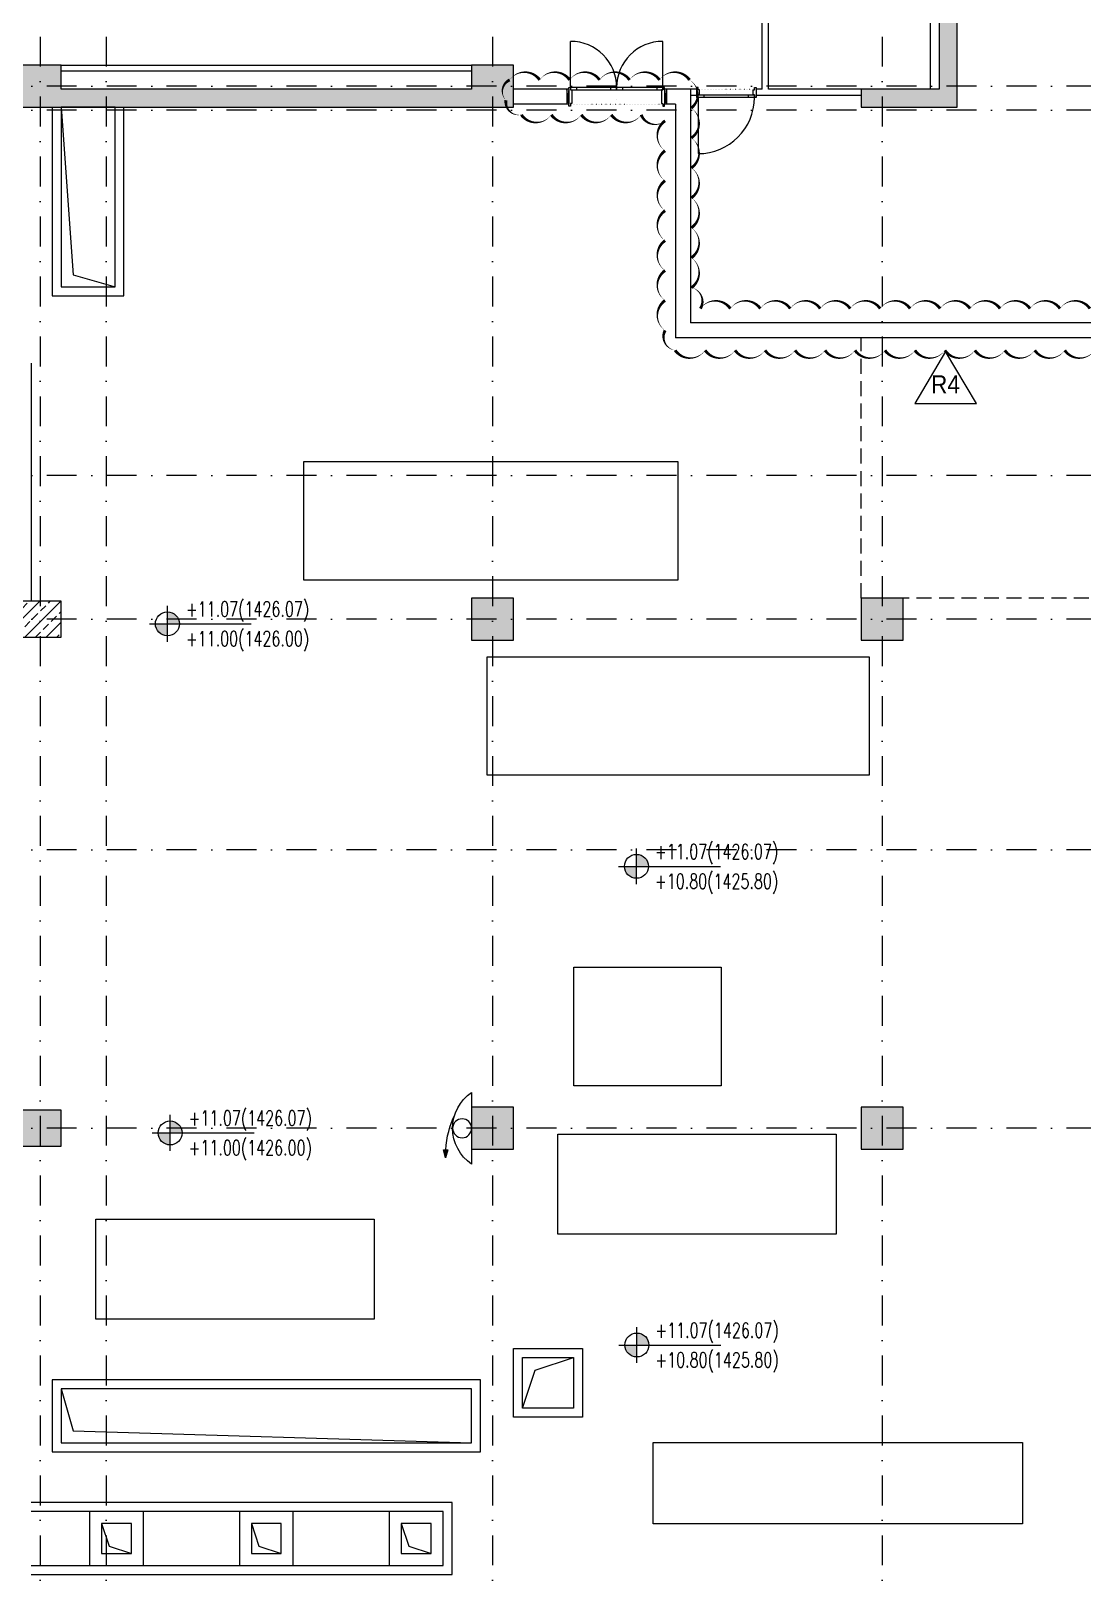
# Model space of a CAD drawing. Header units: millimetres. Extents: x -2755 to 27598, y -1135 to 13405.
# Drawn here: x 8205 to 9960, y 3533 to 6127 of the extents above; entities that cross this region are included whole.
import ezdxf
from ezdxf.enums import TextEntityAlignment as Align

# ---------------------------------------------------------------- set-up
doc = ezdxf.new("R2010")
doc.units = ezdxf.units.MM
doc.header["$LTSCALE"] = 100
for name, pattern in [('DASHDOT2', [0.5, 0.25, -0.125, 0, -0.125]), ('DOT', [0.25, 0, -0.25]), ('HIDDEN', [0.375, 0.25, -0.125])]:
    doc.linetypes.add(name, pattern=pattern)
doc.layers.add('AKS', color=7, linetype='DASHDOT2', transparency=0.8)
for name, color, linetype in [('DUVAR', 7, 'Continuous'), ('ELEKTRIK', 7, 'Continuous'), ('GOR', 7, 'Continuous'), ('KA-PEN-3 @ 1', 5, 'Continuous'), ('KA-PEN-8 @ 1', 5, 'Continuous'), ('KOLON', 7, 'Continuous'), ('KOR KASA', 1, 'Continuous'), ('KOT', 7, 'Continuous'), ('MEKANIK', 7, 'Continuous'), ('OLCU DIS', 7, 'Continuous'), ('TARAMA', 7, 'Continuous'), ('TEFRIS YANGIN', 7, 'Continuous')]:
    doc.layers.add(name, color=color, linetype=linetype)
doc.layers.add('REVIZYON_4', color=7, linetype='Continuous', true_color=0x1f38e0)
for name, color, linetype, lineweight in [('Y-DUVAR ALCIPAN', 94, 'Continuous', 20), ('Y-DUVAR BIMS', 14, 'Continuous', 25), ('Y-DUVAR GAZBETON', 161, 'Continuous', 20), ('Y-DUVAR GAZBETON-1', 30, 'Continuous', 20)]:
    doc.layers.add(name, color=color, linetype=linetype, lineweight=lineweight)
doc.styles.add('OLC-50', font='romans.shx', dxfattribs={"width": 0.5, "height": 0.15})
doc.styles.add('olcu', font='romans.shx', dxfattribs={"width": 0.5})
doc.styles.get("Standard").update_dxf_attribs({"font": 'arial.ttf'})
doc.dimstyles.new('1-200', dxfattribs={"dimtxt": 40, "dimasz": 2, "dimexe": 0, "dimexo": 0, "dimgap": 10, "dimtad": 1, "dimdec": 4, "dimrnd": 0.1, "dimzin": 9, "dimdsep": 46, "dimtxsty": 'olcu', "dimblk1": 'SOL', "dimblk2": 'SAG', "dimsah": 1, "dimcen": 0, "dimse1": 1, "dimse2": 1, "dimclre": 13, "dimadec": 0, "dimazin": 0, "dimtfac": 1, "dimtdec": 4, "dimtix": 1, "dimtmove": 2, "dimatfit": 2, "dimldrblk": 'SOL', "dimfxl": 0, "dimtolj": 1, "dimarcsym": 0})
pattern_1 = [(45, (83461.35, -12320), (-17.6776695, 17.6776695), []), (45, (83479.027, -12320), (-17.6776695, 17.6776695), [12.5, -6.25])]

# ---------------------------------------------------------------- blocks, each defined once
blk = doc.blocks.new('KOT-PL(TEMIZ&KABA)')
at = {"layer": 'KOT', "linetype": 'Continuous', "lineweight": -3}
h = blk.add_hatch(color=7, dxfattribs=at)
h.paths.add_polyline_path([(0, 0), (0.2, 0, 0.414214), (0, 0.2)])
h.paths.add_polyline_path([(0, 0), (-0.2, 0, 0.414214), (0, -0.2)])
at = {"layer": 'KOT', "color": 7, "lineweight": -3}
for p, q in [((0, -0.3), (0, 0.3)), ((-0.3, 0), (1.4, 0))]:
    blk.add_line(p, q, dxfattribs=at)
at = {"layer": 'KOT', "color": 7, "linetype": 'Continuous', "lineweight": -3}
blk.add_circle((0, 0), 0.2, dxfattribs=at)
at = {"layer": 'KOT', "color": 7, "linetype": 'Continuous', "lineweight": -3, "style": 'olcu', "width": 0.7}
for tag, p in [('KOTTEMIZ', (0.31, 0.122)), ('KOTKABA', (0.31, -0.373))]:
    blk.add_attdef(tag, p, '', height=0.25, dxfattribs=at)
blk = doc.blocks.new('TASIYICI SISTEM (2.KAT)')
at = {"layer": 'TARAMA'}
h = blk.add_hatch(dxfattribs=at)
h.set_pattern_fill('ANSI33', color=253, scale=100)
h.set_pattern_definition(pattern_1)
h.paths.add_polyline_path([(2445, -4415), (2345, -4415), (2345, -5710), (2375, -5710), (2375, -5565), (2645, -5565), (2645, -5245), (2615, -5245), (2615, -5535), (2375, -5535), (2375, -4445), (2445, -4445)])
h.paths.add_polyline_path([(2305, -8055), (2375, -8055), (2375, -7995), (2305, -7995)])
h.paths.add_polyline_path([(9750, -10610), (9820, -10610), (9820, -10540), (9750, -10540)])
h.paths.add_polyline_path([(8900, -10610), (8970, -10610), (8970, -10540), (8900, -10540)])
h.paths.add_polyline_path([(8050, -10610), (8120, -10610), (8120, -10540), (8050, -10540)])
h.paths.add_polyline_path([(13150, -8060), (13220, -8060), (13220, -7990), (13150, -7990)])
h.paths.add_polyline_path([(13150, -6360), (13220, -6360), (13220, -6290), (13150, -6290)])
h.paths.add_polyline_path([(13150, -7210), (13220, -7210), (13220, -7140), (13150, -7140)])
h.paths.add_polyline_path([(8865, -6320), (8970, -6320), (8970, -6290), (8865, -6290)])
h.paths.add_polyline_path([(8865, -6780), (8970, -6780), (8970, -6750), (8865, -6750)])
h.paths.add_polyline_path([(9367.5, -7360), (9367.5, -7390), (8900, -7390), (8900, -7360)])
h.paths.add_polyline_path([(9750, -9760), (9820, -9760), (9820, -9690), (9750, -9690)])
h.paths.add_polyline_path([(8900, -9760), (8970, -9760), (8970, -9690), (8900, -9690)])
h.paths.add_polyline_path([(8050, -9760), (8120, -9760), (8120, -9690), (8050, -9690)])
h.paths.add_polyline_path([(9750, -7210), (9820, -7210), (9820, -7080), (9750, -7080)])
h.paths.add_polyline_path([(5260, -8060), (5330, -8060), (5330, -7990), (5260, -7990)])
h.paths.add_polyline_path([(6110, -8060), (6180, -8060), (6180, -7990), (6110, -7990)])
h.paths.add_polyline_path([(12300, -8060), (12370, -8060), (12370, -7990), (12300, -7990)])
h.paths.add_polyline_path([(11450, -8060), (11520, -8060), (11520, -7990), (11450, -7990)])
h.paths.add_polyline_path([(4335, -7205), (4405, -7205), (4405, -7145), (4335, -7145)])
h.paths.add_polyline_path([(9367.5, -7120), (9027.5, -7120), (9027.5, -7090), (9367.5, -7090)])
h.paths.add_polyline_path([(2880, -10170), (2335, -10170), (2335, -9740), (2880, -9740), (2880, -9710), (2305, -9710), (2305, -10200), (2880, -10200)])
h.paths.add_polyline_path([(3595, -10055), (3595, -10200), (3780, -10200), (3780, -10170), (3625, -10170), (3625, -10055)])
h.paths.add_polyline_path([(6960, -7210), (7030, -7210), (7030, -7080), (6960, -7080)])
h.paths.add_polyline_path([(9750, -8910), (9820, -8910), (9820, -8840), (9750, -8840)])
h.paths.add_polyline_path([(8900, -8910), (8970, -8910), (8970, -8840), (8900, -8840)])
h.paths.add_polyline_path([(8050, -8910), (8120, -8910), (8120, -8840), (8050, -8840)])
h.paths.add_polyline_path([(12300, -6360), (12370, -6360), (12370, -6290), (12300, -6290)])
h.paths.add_polyline_path([(12300, -7210), (12370, -7210), (12370, -7140), (12300, -7140)])
h.paths.add_polyline_path([(11450, -6360), (11520, -6360), (11520, -6290), (11450, -6290)])
h.paths.add_polyline_path([(11450, -7210), (11520, -7210), (11520, -7140), (11450, -7140)])
h.paths.add_polyline_path([(10600, -6360), (10670, -6360), (10670, -6290), (10600, -6290)])
h.paths.add_polyline_path([(10600, -7210), (10670, -7210), (10670, -7140), (10600, -7140)])
h.paths.add_polyline_path([(10600, -8060), (10670, -8060), (10670, -7990), (10600, -7990)])
h.paths.add_polyline_path([(3060, -8840), (3130, -8840), (3130, -8910), (3060, -8910)])
h.paths.add_polyline_path([(2305, -8905), (2375, -8905), (2375, -8845), (2305, -8845)])
h.paths.add_polyline_path([(2995, -5525), (3245, -5525), (3245, -5565), (2995, -5565)])
h.paths.add_polyline_path([(4355, -10200), (4405, -10200), (4405, -10130), (4355, -10130)])
h.paths.add_polyline_path([(9750, -6360), (9820, -6360), (9820, -6290), (9750, -6290)])
h.paths.add_polyline_path([(9750, -8060), (9820, -8060), (9820, -7990), (9750, -7990)])
h.paths.add_polyline_path([(8900, -8060), (8970, -8060), (8970, -7990), (8900, -7990)])
h.paths.add_polyline_path([(8050, -8060), (8120, -8060), (8120, -7990), (8050, -7990)])
h.paths.add_polyline_path([(6960, -8060), (7030, -8060), (7030, -7990), (6960, -7990)])
h.paths.add_polyline_path([(6110, -7210), (6180, -7210), (6180, -7140), (6110, -7140)])
h.paths.add_polyline_path([(5260, -7210), (5330, -7210), (5330, -7140), (5260, -7140)])
h.paths.add_polyline_path([(6960, -6360), (7030, -6360), (7030, -6290), (6960, -6290)])
h.paths.add_polyline_path([(6110, -6360), (6180, -6360), (6180, -6290), (6110, -6290)])
h.paths.add_polyline_path([(5260, -6360), (5330, -6360), (5330, -6290), (5260, -6290)])
h.paths.add_polyline_path([(3060, -7210), (3130, -7210), (3130, -7140), (3060, -7140)])
h.paths.add_polyline_path([(3710, -7210), (3780, -7210), (3780, -7140), (3710, -7140)])
h.paths.add_polyline_path([(2305, -7205), (2375, -7205), (2375, -7145), (2305, -7145)], flags=0)
h.paths.add_polyline_path([(2305, -7205), (2375, -7205), (2375, -7145), (2305, -7145)], flags=17)
h.paths.add_polyline_path([(3060, -8060), (3130, -8060), (3130, -7990), (3060, -7990)])
h.paths.add_polyline_path([(4335, -8055), (4405, -8055), (4405, -7995), (4335, -7995)])
h.paths.add_polyline_path([(3710, -8060), (3780, -8060), (3780, -7990), (3710, -7990)])
h.paths.add_polyline_path([(4335, -8905), (4405, -8905), (4405, -8845), (4335, -8845)])
h.paths.add_polyline_path([(3710, -8910), (3780, -8910), (3780, -8840), (3710, -8840)])
h.paths.add_polyline_path([(4355, -9760), (4405, -9760), (4405, -9690), (4355, -9690)])
h.paths.add_polyline_path([(3710, -9760), (3780, -9760), (3780, -9690), (3710, -9690)])
h.paths.add_polyline_path([(2305, -7205), (2375, -7205), (2375, -7145), (2305, -7145)], flags=17)
h.paths.add_polyline_path([(2305, -6320), (3130, -6320), (3130, -6250), (3060, -6250), (3060, -6290), (2375, -6290), (2375, -6250), (2305, -6250)])
h.paths.add_polyline_path([(4130, -5805), (3840, -5805), (3840, -6290), (3710, -6290), (3710, -6320), (3870, -6320), (3870, -5835), (4130, -5835), (4130, -6320), (4405, -6320), (4405, -6290), (4160, -6290), (4160, -5535), (3710, -5535), (3710, -5565), (4130, -5565)])
h.paths.add_polyline_path([(8110, -6320), (7870, -6320), (7870, -6780), (7840, -6780), (7840, -6290), (8725, -6290), (8725, -6320), (8140, -6320), (8140, -6750), (8725, -6750), (8725, -6780), (8110, -6780)])
h.paths.add_polyline_path([(7840, -7360), (8180, -7360), (8180, -7390), (7840, -7390)])
h.paths.add_polyline_path([(7840, -7120), (8180, -7120), (8180, -7090), (7840, -7090)])
h.paths.add_polyline_path([(4415, -7210), (4465, -7210), (4465, -7140), (4415, -7140)])
h.paths.add_polyline_path([(4480, -6320), (4415, -6320), (4415, -6290), (4480, -6290)])
h.paths.add_polyline_path([(3060, -10170), (3060, -10200), (3245, -10200), (3245, -10170), (3245, -9995), (3215, -9995), (3215, -10170)])
h.paths.add_polyline_path([(2880, -10200), (2305, -10200), (2305, -9710), (2880, -9710), (2880, -9740), (2335, -9740), (2335, -10170), (2880, -10170)])
h = blk.add_hatch(dxfattribs=at)
h.set_pattern_fill('ANSI33', color=253, scale=100)
h.set_pattern_definition(pattern_1)
h.paths.add_polyline_path([(2305, -7205), (2375, -7205), (2375, -7145), (2305, -7145)])
at = {"layer": 'AKS', "color": 14, "ltscale": 2}
for p, q in [((2340, 1005), (2340, -13375)), ((2450, 1005), (2450, -13375)), ((3095, 1005), (3095, -13375)), ((3745, 1005), (3745, -13375)), ((16415, -6285), (-7145, -6285)), ((16415, -6325), (-7145, -6325)), ((16415, -6935), (-7145, -6935)), ((16415, -7175), (-7145, -7175)), ((16415, -7560), (-7145, -7560)), ((16415, -8025), (-7145, -8025))]:
    blk.add_line(p, q, dxfattribs=at)
at = {"layer": 'GOR', "color": 6}
for points in [[(2360, -6320), (2360, -6635), (2480, -6635), (2480, -6320)], [(2375, -6320), (2395, -6600), (2465, -6620)], [(3145, -8492.5), (3166.3, -8428.8), (3230, -8407.5)], [(2375, -8460), (2395, -8530), (3060, -8550)], [(2442.5, -8685), (2455, -8722.7), (2492.5, -8735)], [(2692.5, -8685), (2705, -8722.7), (2742.5, -8735)], [(2942.5, -8685), (2955, -8722.7), (2992.5, -8735)]]:
    blk.add_lwpolyline(points, dxfattribs=at)
for points in [[(2375, -6620), (2465, -6620), (2465, -6320), (2375, -6320)], [(3145, -8407.5), (3230, -8407.5), (3230, -8492.5), (3145, -8492.5)], [(2360, -8565), (3075, -8565), (3075, -8445), (2360, -8445)], [(2375, -8550), (3060, -8550), (3060, -8460), (2375, -8460)], [(2422.5, -8755), (2512.5, -8755), (2512.5, -8665), (2422.5, -8665)], [(2672.5, -8755), (2762.5, -8755), (2762.5, -8665), (2672.5, -8665)], [(2922.5, -8755), (3012.5, -8755), (3012.5, -8665), (2922.5, -8665)], [(2442.5, -8735), (2492.5, -8735), (2492.5, -8685), (2442.5, -8685)], [(2692.5, -8735), (2742.5, -8735), (2742.5, -8685), (2692.5, -8685)], [(2942.5, -8735), (2992.5, -8735), (2992.5, -8685), (2942.5, -8685)]]:
    blk.add_lwpolyline(points, close=True, dxfattribs=at)
at = {"layer": 'KOLON', "color": 4, "ltscale": 5}
blk.add_lwpolyline([(4130, -5805), (3840, -5805), (3840, -6290), (3710, -6290), (3710, -6320), (3870, -6320), (3870, -5835), (4130, -5835), (4130, -6320), (4405, -6320), (4405, -6290), (4160, -6290), (4160, -5535), (3710, -5535), (3710, -5565), (4130, -5565), (4130, -5805)], dxfattribs=at)
for points in [[(2305, -6320), (3130, -6320), (3130, -6250), (3060, -6250), (3060, -6290), (2375, -6290), (2375, -6250), (2305, -6250)], [(2305, -7205), (2375, -7205), (2375, -7145), (2305, -7145)], [(2305, -7205), (2375, -7205), (2375, -7145), (2305, -7145)], [(2305, -7205), (2375, -7205), (2375, -7145), (2305, -7145)], [(3060, -7210), (3130, -7210), (3130, -7140), (3060, -7140)], [(3710, -7210), (3780, -7210), (3780, -7140), (3710, -7140)], [(3060, -8060), (3130, -8060), (3130, -7990), (3060, -7990)], [(3710, -8060), (3780, -8060), (3780, -7990), (3710, -7990)], [(2305, -8055), (2375, -8055), (2375, -7995), (2305, -7995)]]:
    blk.add_lwpolyline(points, close=True, dxfattribs=at)
at = {"layer": 'KOT'}
ref = blk.add_blockref('KOT-PL(TEMIZ&KABA)', (3335.1, -7587.6), dxfattribs=dict(at, xscale=100, yscale=100, zscale=100))
ref.add_attrib('KOTTEMIZ', '+11.07(1426.07)', (3366.1, -7575.4), dxfattribs={"color": 7, "linetype": 'Continuous', "lineweight": -3, "height": 25, "style": 'olcu', "width": 0.7})
ref.add_attrib('KOTKABA', '+10.80(1425.80)', (3366.1, -7624.9), dxfattribs={"color": 7, "linetype": 'Continuous', "lineweight": -3, "height": 25, "style": 'olcu', "width": 0.7})
ref.add_attrib('KOTTEMIZ', '+11.07(1426.07)', (3366.1, -7575.4), dxfattribs={"color": 7, "linetype": 'Continuous', "lineweight": -3, "height": 25, "style": 'olcu', "width": 0.7})
ref.add_attrib('KOTKABA', '+10.80(1425.80)', (3366.1, -7624.9), dxfattribs={"color": 7, "linetype": 'Continuous', "lineweight": -3, "height": 25, "style": 'olcu', "width": 0.7})
ref = blk.add_blockref('KOT-PL(TEMIZ&KABA)', (3335.8, -8386.9), dxfattribs=dict(at, xscale=100, yscale=100, zscale=100))
ref.add_attrib('KOTTEMIZ', '+11.07(1426.07)', (3366.8, -8374.7), dxfattribs={"color": 7, "linetype": 'Continuous', "lineweight": -3, "height": 25, "style": 'olcu', "width": 0.7})
ref.add_attrib('KOTKABA', '+10.80(1425.80)', (3366.8, -8424.2), dxfattribs={"color": 7, "linetype": 'Continuous', "lineweight": -3, "height": 25, "style": 'olcu', "width": 0.7})
ref.add_attrib('KOTTEMIZ', '+11.07(1426.07)', (3366.8, -8374.7), dxfattribs={"color": 7, "linetype": 'Continuous', "lineweight": -3, "height": 25, "style": 'olcu', "width": 0.7})
ref.add_attrib('KOTKABA', '+10.80(1425.80)', (3366.8, -8424.2), dxfattribs={"color": 7, "linetype": 'Continuous', "lineweight": -3, "height": 25, "style": 'olcu', "width": 0.7})
blk = doc.blocks.new('*U86')
at = {"color": 0}
for p, q in [((-157, 28), (-157, 105)), ((-3, 28), (-3, 105)), ((-147, 28), (-147, 24)), ((-90.1, 28), (-90.1, 24)), ((-70, 28), (-70, 24)), ((-13.1, 28), (-13.1, 24)), ((-80, 7.5), (-80, 7.5))]:
    blk.add_line(p, q, dxfattribs=at)
at = {"color": 0, "linetype": 'DOT', "ltscale": 0.1}
blk.add_line((-155, 0), (-5, 0), dxfattribs=at)
at = {"color": 0}
for points in [[(-160, 25), (-160, 28), (-157, 28), (-157, 24), (-155, 24), (-155, 1), (-157, 1), (-157, -3), (-160, -3), (-160, 0)], [(0, 25), (0, 28), (-3, 28), (-3, 24), (-5, 24), (-5, 1), (-3, 1), (-3, -3), (0, -3), (0, 0)]]:
    blk.add_lwpolyline(points, dxfattribs=at)
for points in [[(-157, 28), (-157, 24), (-80, 24), (-80, 28)], [(-80, 28), (-80, 24), (-3, 24), (-3, 28)]]:
    blk.add_lwpolyline(points, close=True, dxfattribs=at)
for centre, start, end in [((-157, 28), 0, 90), ((-3, 28), 90, 180)]:
    blk.add_arc(centre, 77, start, end, dxfattribs=at)
at = {"style": 'OLC-50', "width": 0.5, "flags": 1}
for tag, p in [('K-NO', (-202.8, -83.8)), ('K-KANRENK', (-22.3, -88.8)), ('K-BLOK', (-203.4, -120.6)), ('K-KASRENK', (-21.2, -126.7)), ('K-KAT', (-204.3, -156)), ('K-TAMACILMA', (-22.8, -165.7)), ('K-MAHALKOD', (-203.3, -194)), ('K-FOTOSEL', (-21.8, -201.7)), ('K-MAHALAD', (-204.8, -233)), ('K-HERMETIK', (-19.9, -236.3)), ('K-ACILISYON', (-203.8, -268.9)), ('K-HIDROLIK', (-22.2, -270.2)), ('K-YANGIN', (-201.9, -303.5)), ('K-KART', (-20.4, -303.8)), ('K-KANATTIP', (-204.2, -337.4)), ('K-BAND', (-21.8, -345.7)), ('K-KANATMALZ', (-202.4, -371.1)), ('K-MENFEZ', (-19.9, -380.3)), ('K-KASAMALZ', (-201.4, -410.1)), ('K-PBAR', (-22.2, -414.1)), ('K-KASATIP', (-202, -446.8)), ('K-ELEKTRIKLI', (-20.4, -447.8)), ('K-DUVAR', (-202, -485.2)), ('K-TIP', (-20.4, -486.4)), ('K-REZ1', (-20.4, -524.3)), ('K-REZ2', (-20.4, -560.8)), ('K-REZ3', (-20.4, -600.7))]:
    blk.add_attdef(tag, p, '', height=30, dxfattribs=at)
blk = doc.blocks.new('*U92')
at = {"color": 0, "linetype": 'DOT', "ltscale": 0.1}
blk.add_line((-100, 15), (0, 15), dxfattribs=at)
at = {"color": 0, "lineweight": -2}
for p, q in [((-97, 1.5), (-97, -92.5)), ((-87, 1.5), (-87, 5.5)), ((-50, 7.5), (-50, 7.5)), ((-13, 1.5), (-13, 5.5))]:
    blk.add_line(p, q, dxfattribs=at)
for points in [[(-100, 4.5), (-100, 1.5), (-97, 1.5), (-97, 5.5), (-95, 5.5), (-95, 14), (-97, 14), (-97, 18), (-100, 18), (-100, 15)], [(0, 4.5), (0, 1.5), (-3, 1.5), (-3, 5.5), (-5, 5.5), (-5, 14), (-3, 14), (-3, 18), (0, 18), (0, 15)]]:
    blk.add_lwpolyline(points, dxfattribs=at)
blk.add_lwpolyline([(-97, 1.5), (-97, 5.5), (-3, 5.5), (-3, 1.5)], close=True, dxfattribs=at)
blk.add_arc((-97, 1.5), 94, 270, 0, dxfattribs=at)
at = {"style": 'OLC-50', "width": 0.5, "flags": 1}
for tag, p in [('K-NO', (-172.8, -83.8)), ('K-KANRENK', (7.7, -88.8)), ('K-BLOK', (-173.4, -120.6)), ('K-KASRENK', (8.8, -126.7)), ('K-KAT', (-174.3, -156)), ('K-TAMACILMA', (7.2, -165.7)), ('K-MAHALKOD', (-173.3, -194)), ('K-FOTOSEL', (8.2, -201.7)), ('K-MAHALAD', (-174.8, -233)), ('K-HERMETIK', (10.1, -236.3)), ('K-ACILISYON', (-173.8, -268.9)), ('K-HIDROLIK', (7.8, -270.2)), ('K-YANGIN', (-171.9, -303.5)), ('K-KART', (9.6, -303.8)), ('K-KANATTIP', (-174.2, -337.4)), ('K-BAND', (8.2, -345.7)), ('K-KANATMALZ', (-172.4, -371.1)), ('K-MENFEZ', (10.1, -380.3)), ('K-KASAMALZ', (-171.4, -410.1)), ('K-PBAR', (7.8, -414.1)), ('K-KASATIP', (-172, -446.8)), ('K-ELEKTRIKLI', (9.6, -447.8)), ('K-DUVAR', (-172, -485.2)), ('K-TIP', (9.6, -486.4)), ('K-REZ1', (9.6, -524.3)), ('K-REZ2', (9.6, -560.8)), ('K-REZ3', (9.6, -600.7))]:
    blk.add_attdef(tag, p, '', height=30, dxfattribs=at)
blk = doc.blocks.new('*U69')
blk.add_hatch(color=0).paths.add_polyline_path([(46.7, -35.7), (39.5, -35.8), (43.6, -49.1)])
at = {"color": 0}
for points in [[(0, 60), (0, -60)], [(46.7, -35.7), (39.5, -35.8), (43.6, -49.1), (46.7, -35.7)]]:
    blk.add_lwpolyline(points, dxfattribs=at)
blk.add_circle((15.8, 0), 15.8, dxfattribs=at)
for centre, radius, start, end in [((-41.3, 0), 72.9, 304.5629, 55.4371), ((-117.7, -46), 161.1, 3.6365, 25.6326)]:
    blk.add_arc(centre, radius, start, end, dxfattribs=at)
blk = doc.blocks.new('YANGIN DOLAPLARI-2KAT')
at = {"layer": 'TEFRIS YANGIN', "color": 11, "xscale": -1}
blk.add_blockref('*U69', (8940, 4295), dxfattribs=at)
blk = doc.blocks.new('DIS CEPHE_KAT2')
at = {"layer": 'Y-DUVAR BIMS'}
blk.add_line((8205, 5572.5), (8205, 5175), dxfattribs=at)
blk = doc.blocks.new('SOL')
at = {"color": 0}
for p, q in [((0, 30), (0, -7)), ((7.6, 0), (-7, 0))]:
    blk.add_line(p, q, dxfattribs=at)
blk.add_circle((0, 0), 3, dxfattribs=at)
blk = doc.blocks.new('SAG')
at = {"color": 0}
for p, q in [((7.6, 0), (-7, 0)), ((0, -30), (0, 7))]:
    blk.add_line(p, q, dxfattribs=at)
blk.add_circle((0, 0), 3, dxfattribs=at)
blk = doc.blocks.new('*D180')
at = {"layer": 'OLCU DIS', "color": 0, "lineweight": -2, "transparency": 16777216}
blk.add_line((-328, 13135), (19098, 13135), dxfattribs=at)
at = {"layer": 'OLCU DIS', "color": 0, "lineweight": -2, "transparency": 16777216, "xscale": 2, "yscale": 2, "zscale": 2, "rotation": 180}
blk.add_blockref('SOL', (-330, 13135), dxfattribs=at)
at = {"layer": 'OLCU DIS', "color": 0, "lineweight": -2, "transparency": 16777216, "xscale": 2, "yscale": 2, "zscale": 2}
blk.add_blockref('SAG', (19100, 13135), dxfattribs=at)
at = {"layer": 'OLCU DIS', "color": 0, "transparency": 16777216, "insert": (9385, 13165), "char_height": 40, "attachment_point": 5, "style": 'olcu'}
blk.add_mtext('\\A1;19430', dxfattribs=at)
blk = doc.blocks.new('_Open30')
at = {"color": 0, "linetype": 'ByBlock', "lineweight": -2}
for p, q in [((-1, 0.3), (0, 0)), ((0, 0), (-1, -0.3)), ((0, 0), (-1, 0))]:
    blk.add_line(p, q, dxfattribs=at)
blk = doc.blocks.new('*D236')
at = {"layer": 'OLCU DIS', "color": 0, "lineweight": -2, "transparency": 16777216}
blk.add_line((-1200, 1712), (-1200, 12198), dxfattribs=at)
at = {"layer": 'OLCU DIS', "color": 0, "lineweight": -2, "transparency": 16777216, "xscale": 2, "yscale": 2, "zscale": 2}
for name, p, rotation in [('SAG', (-1200, 12200), 90), ('SOL', (-1200, 1710), 270)]:
    blk.add_blockref(name, p, dxfattribs=dict(at, rotation=rotation))
at = {"layer": 'OLCU DIS', "color": 0, "transparency": 16777216, "insert": (-1230, 6955), "char_height": 40, "attachment_point": 5, "rotation": 90, "style": 'olcu'}
blk.add_mtext('\\A1;10490', dxfattribs=at)
blk = doc.blocks.new('*D280')
at = {"layer": 'OLCU DIS', "color": 0, "lineweight": -2, "transparency": 16777216}
blk.add_line((19098, -1055), (-328, -1055), dxfattribs=at)
at = {"layer": 'OLCU DIS', "color": 0, "lineweight": -2, "transparency": 16777216, "xscale": 2, "yscale": 2, "zscale": 2, "rotation": 180}
blk.add_blockref('SAG', (-330, -1055), dxfattribs=at)
at = {"layer": 'OLCU DIS', "color": 0, "lineweight": -2, "transparency": 16777216, "xscale": 2, "yscale": 2, "zscale": 2}
blk.add_blockref('SOL', (19100, -1055), dxfattribs=at)
at = {"layer": 'OLCU DIS', "color": 0, "transparency": 16777216, "insert": (9385, -1025), "char_height": 40, "attachment_point": 5, "style": 'olcu'}
blk.add_mtext('\\A1;19430', dxfattribs=at)
blk = doc.blocks.new('*D343')
at = {"layer": 'OLCU DIS', "color": 0, "lineweight": -2, "transparency": 16777216}
blk.add_line((10283, -695), (9477, -695), dxfattribs=at)
at = {"layer": 'OLCU DIS', "color": 0, "lineweight": -2, "transparency": 16777216, "xscale": 2, "yscale": 2, "zscale": 2, "rotation": 180}
blk.add_blockref('SAG', (9475, -695), dxfattribs=at)
at = {"layer": 'OLCU DIS', "color": 0, "lineweight": -2, "transparency": 16777216, "xscale": 2, "yscale": 2, "zscale": 2}
blk.add_blockref('SOL', (10285, -695), dxfattribs=at)
at = {"layer": 'OLCU DIS', "color": 0, "transparency": 16777216, "insert": (9880, -665), "char_height": 40, "attachment_point": 5, "style": 'olcu'}
blk.add_mtext('\\A1;810', dxfattribs=at)
blk = doc.blocks.new('*D358')
at = {"layer": 'OLCU DIS', "color": 0, "lineweight": -2, "transparency": 16777216}
blk.add_line((22230, 12198), (22230, 1712), dxfattribs=at)
at = {"layer": 'OLCU DIS', "color": 0, "lineweight": -2, "transparency": 16777216, "xscale": 2, "yscale": 2, "zscale": 2}
for name, p, rotation in [('SOL', (22230, 12200), 90), ('SAG', (22230, 1710), 270)]:
    blk.add_blockref(name, p, dxfattribs=dict(at, rotation=rotation))
at = {"layer": 'OLCU DIS', "color": 0, "transparency": 16777216, "insert": (22200, 6955), "char_height": 40, "attachment_point": 5, "rotation": 90, "style": 'olcu'}
blk.add_mtext('\\A1;10490', dxfattribs=at)
blk = doc.blocks.new('*U503')
at = {"layer": 'KOR KASA'}
for p, q in [((0, 126), (25, 126)), ((25, 126), (25, 123)), ((0, -37), (0, -40)), ((0, -37), (25, -37)), ((25, -37), (25, -40))]:
    blk.add_line(p, q, dxfattribs=at)
for points in [[(25, 126), (0, 123)], [(0, 126), (25, 123)], [(0, 126), (0, 123)], [(0, 123), (25, 123)], [(25, -37), (0, -40)], [(0, -37), (25, -40)], [(0, -40), (25, -40)]]:
    blk.add_lwpolyline(points, dxfattribs=at)
blk = doc.blocks.new('R4')
blk.add_lwpolyline([(51.5, 0), (0, 87.3), (-51.5, 0), (51.5, 0)])
at = {"width": 0.9}
blk.add_attdef('R4', text='', height=30, dxfattribs=at).set_placement((-0.3, 32.4), align=Align.MIDDLE_CENTER)

msp = doc.modelspace()

# ---------------------------------------------------------------- linework, layer by layer
at = {"layer": 'ELEKTRIK', "color": 37, "linetype": 'HIDDEN'}
msp.add_lwpolyline([(10270, 5180.00004), (9590, 5180.00009), (9590.00009, 5615.00009)], dxfattribs=at)
at = {"layer": 'GOR', "color": 6}
msp.add_lwpolyline([(9025.00068, 3827.49986), (9046.25068, 3891.2498), (9110.00068, 3912.49978)], dxfattribs=at)
at = {"layer": 'MEKANIK', "color": 60}
for points in [[(9283.91896, 5408.18664), (9283.91896, 5210.18664), (8659.91896, 5210.18664), (8659.91896, 5408.18664)], [(9603.19172, 5082.44827), (9603.19172, 4884.44827), (8966.19172, 4884.44827), (8966.19172, 5082.44827)], [(9356.59619, 4564.06659), (9356.59619, 4366.06659), (9110.59619, 4366.06659), (9110.59619, 4564.06659)], [(9083.94153, 4285.00004), (9548.44153, 4285.00004), (9548.44153, 4118.00004), (9083.94153, 4118.00004)], [(8313.02149, 4143.51897), (8777.52149, 4143.51897), (8777.52149, 3976.51897), (8313.02149, 3976.51897)], [(9859.21358, 3770.34354), (9859.21358, 3634.34354), (9243.21358, 3634.34354), (9243.21358, 3770.34354)]]:
    msp.add_lwpolyline(points, close=True, dxfattribs=at)
at = {"layer": 'REVIZYON_4'}
msp.add_lwpolyline([(9979.65226, 5594.06813, 0, 5, -0.52056705), (9929.65226, 5594.06813, 0, 5, -0.52056705), (9879.65226, 5594.06813, 0, 5, -0.52056705), (9829.65226, 5594.06813, 0, 5, -0.52056705), (9779.65226, 5594.06813, 0, 5, -0.52056705), (9729.65226, 5594.06813, 0, 5, -0.52056705), (9679.65226, 5594.06813, 0, 5, -0.52056705), (9629.65226, 5594.06813, 0, 5, -0.52056705), (9579.65226, 5594.06813, 0, 5, -0.52056705), (9529.65226, 5594.06813, 0, 5, -0.52056705), (9479.65226, 5594.06813, 0, 5, -0.52056705), (9429.65226, 5594.06813, 0, 5, -0.52056705), (9379.65226, 5594.06813, 0, 5, -0.52056705), (9329.65226, 5594.06813, 0, 5, -0.52056705), (9279.65226, 5594.06813, 0, 5, -0.52056705), (9262.8734, 5627.28927, 0, 5, -0.52056705), (9262.8734, 5677.28927, 0, 5, -0.52056705), (9262.8734, 5727.28927, 0, 5, -0.52056705), (9262.8734, 5777.28927, 0, 5, -0.52056705), (9262.8734, 5827.28927, 0, 5, -0.52056705), (9262.8734, 5877.28927, 0, 5, -0.52056705), (9262.8734, 5927.28927, 0, 5, -0.52056705), (9262.8734, 5977.28927, 0, 5, -0.52056705), (9223.01694, 5987.4328, 0, 5, -0.52056705), (9173.01694, 5987.4328, 0, 5, -0.52056705), (9123.01694, 5987.4328, 0, 5, -0.52056705), (9073.01694, 5987.4328, 0, 5, -0.52056705), (9023.01694, 5987.4328, 0, 5, -0.52056705), (8997.30192, 6011.71779, 0, 5, -0.52056705), (9003.591, 6045.55212, 0, 5, -0.52056705), (9053.591, 6045.55212, 0, 5, -0.52056705), (9103.591, 6045.55212, 0, 5, -0.52056705), (9153.591, 6045.55212, 0, 5, -0.52056705), (9203.591, 6045.55212, 0, 5, -0.52056705), (9253.591, 6045.55212, 0, 5, -0.52056705), (9303.591, 6045.55212, 0, 5, -0.52056705), (9306.69473, 5998.65586, 0, 5, -0.52056705), (9306.69473, 5948.65586, 0, 5, -0.52056705), (9306.69473, 5898.65586, 0, 5, -0.52056705), (9306.69473, 5848.65586, 0, 5, -0.52056705), (9306.69473, 5798.65586, 0, 5, -0.52056705), (9306.69473, 5748.65586, 0, 5, -0.52056705), (9306.69473, 5698.65586, 0, 5, -0.52056705), (9321.75433, 5663.71545, 0, 5, -0.52056705), (9371.75433, 5663.71545, 0, 5, -0.52056705), (9421.75433, 5663.71545, 0, 5, -0.52056705), (9471.75433, 5663.71545, 0, 5, -0.52056705), (9521.75433, 5663.71545, 0, 5, -0.52056705), (9571.75433, 5663.71545, 0, 5, -0.52056705), (9621.75433, 5663.71545, 0, 5, -0.52056705), (9671.75433, 5663.71545, 0, 5, -0.52056705), (9721.75433, 5663.71545, 0, 5, -0.52056705), (9771.75433, 5663.71545, 0, 5, -0.52056705), (9821.75433, 5663.71545, 0, 5, -0.52056705), (9871.75433, 5663.71545, 0, 5, -0.52056705), (9921.75433, 5663.71545, 0, 5, -0.52056705), (9971.75433, 5663.71545, 0, 5, -0.52056705)], format="xyseb", dxfattribs=at)
at = {"layer": 'Y-DUVAR ALCIPAN'}
for p, q in [((9425.00002, 6030.00009), (9425.00001, 6505.00004)), ((9435.25, 6030.00009), (9435.25, 6494.75004)), ((8255, 6070.00009), (8940, 6070.00009)), ((8255, 6061.00009), (8940, 6061.00009)), ((9315, 6030.00012), (9305, 6030.00012)), ((9315, 6030.00012), (9315, 6019.50009)), ((9415, 6030.00006), (9415, 6019.50009)), ((9425.00002, 6030.00002), (9415, 6030.00006)), ((9435.25, 6030.00009), (9435.25, 6034.50009)), ((9590, 6030.00009), (9435.25, 6030.00009)), ((9315, 6019.50009), (9305, 6019.50009)), ((9435.5, 6019.50009), (9415, 6019.50009)), ((9590, 6019.50009), (9435.5, 6019.50009))]:
    msp.add_line(p, q, dxfattribs=at)
at = {"layer": 'Y-DUVAR GAZBETON'}
for p, q in [((9099, 6030.00013), (9010, 6030.00013)), ((9099, 6030.00013), (9099, 6005.00013)), ((9265, 6030.00014), (9265, 6005.00013)), ((9305, 6030.00012), (9265, 6030.00014)), ((9305, 6030.00012), (9305, 5640.00009)), ((9099, 6005.00013), (9010, 6005.00013)), ((9280, 6005.00013), (9265, 6005.00013)), ((9280, 6005.00013), (9280, 5615.00009)), ((10270, 5640.00009), (9305, 5640.00009)), ((10260.00003, 5615.00009), (9280, 5615.00009)), ((8907.5, 3669.99994), (8205, 3669.99994)), ((8907.5, 3549.99994), (8907.5, 3669.99994)), ((8892.5, 3654.99994), (8205, 3654.99994)), ((8892.5, 3564.99994), (8892.5, 3654.99994)), ((8205, 3564.99994), (8892.5, 3564.99994)), ((8205, 3549.99994), (8907.5, 3549.99994))]:
    msp.add_line(p, q, dxfattribs=at)
for points in [[(9010, 3927.50016), (9125, 3927.50016), (9125, 3812.50016), (9010, 3812.50016)], [(9025, 3912.50016), (9110, 3912.50016), (9110, 3827.50016), (9025, 3827.50016)]]:
    msp.add_lwpolyline(points, close=True, dxfattribs=at)
at = {"layer": 'Y-DUVAR GAZBETON-1'}
msp.add_lwpolyline([(9705, 6494.75004), (9705, 6030.00009)], dxfattribs=at)

# ---------------------------------------------------------------- block references
at = {"layer": 'DUVAR'}
msp.add_blockref('DIS CEPHE_KAT2', (0, 0), dxfattribs=at)
at = {"layer": 'KA-PEN-3 @ 1'}
msp.add_blockref('*U92', (9415, 6015.00009), dxfattribs=at)
at = {"layer": 'KA-PEN-8 @ 1'}
msp.add_blockref('*U86', (9262.00001, 6005.00013), dxfattribs=at)
at = {"layer": 'KOLON', "color": 4}
msp.add_blockref('TASIYICI SISTEM (2.KAT)', (5880, 12320.00009), dxfattribs=at)
at = {"layer": 'KOR KASA', "rotation": 270}
msp.add_blockref('*U503', (9139.00001, 6030.00014), dxfattribs=at)
at = {"layer": 'KOT', "xscale": 100, "yscale": 100, "zscale": 100}
for p in [(8432.43447, 5137.33732), (8436.99358, 4287.232)]:
    msp.add_blockref('KOT-PL(TEMIZ&KABA)', p, dxfattribs=at).add_auto_attribs({'KOTTEMIZ': '+11.07(1426.07)', 'KOTKABA': '+11.00(1426.00)'})
at = {"layer": 'REVIZYON_4'}
msp.add_blockref('R4', (9730.95474, 5505.03259), dxfattribs=at).add_auto_attribs({'R4': 'R4'})
at = {"layer": 'TEFRIS YANGIN', "color": 11}
msp.add_blockref('YANGIN DOLAPLARI-2KAT', (0, 0), dxfattribs=at)

# ---------------------------------------------------------------- dimensions: what is measured, and where the dimension line sits
at = {"layer": 'OLCU DIS'}
for base, p1, p2, picture, middle in [((19100, 13135.00004), (-330, 6825.00004), (19100, 6030.00009), '*D180', (9385, 13165.00004)), ((-330, -1054.99996), (19099.99997, 4260.00009), (-330, 5885.00007), '*D280', (9384.99998, -1024.99996)), ((9475, -694.99996), (10285, 4325.00009), (9475, 2120.00004), '*D343', (9880, -664.99996))]:
    dim = msp.add_linear_dim(base=base, p1=p1, p2=p2, dimstyle='1-200', override={"dimldrblk": 'Open30'}, dxfattribs=at)
    dim.commit()
    dim.dimension.update_dxf_attribs({"geometry": picture, "text_midpoint": middle})
for base, p1, p2, picture, middle in [((-1200.0001581156, 12200.0000385072), (13930.000001362, 1710.0000867028), (3715.000001362, 12200.0000385072), '*D236', (-1230.0001581156, 6955.000062605)), ((22230.0001604373, 1710.0000867028), (5815.000001362, 12200.0000385072), (15700.000001362, 1710.0000867028), '*D358', (22200.0001604373, 6955.000062605))]:
    dim = msp.add_linear_dim(base=base, p1=p1, p2=p2, angle=90, dimstyle='1-200', override={"dimldrblk": 'Open30'}, dxfattribs=at)
    dim.commit()
    dim.dimension.update_dxf_attribs({"geometry": picture, "text_midpoint": middle})

doc.saveas('drawing.dxf')
